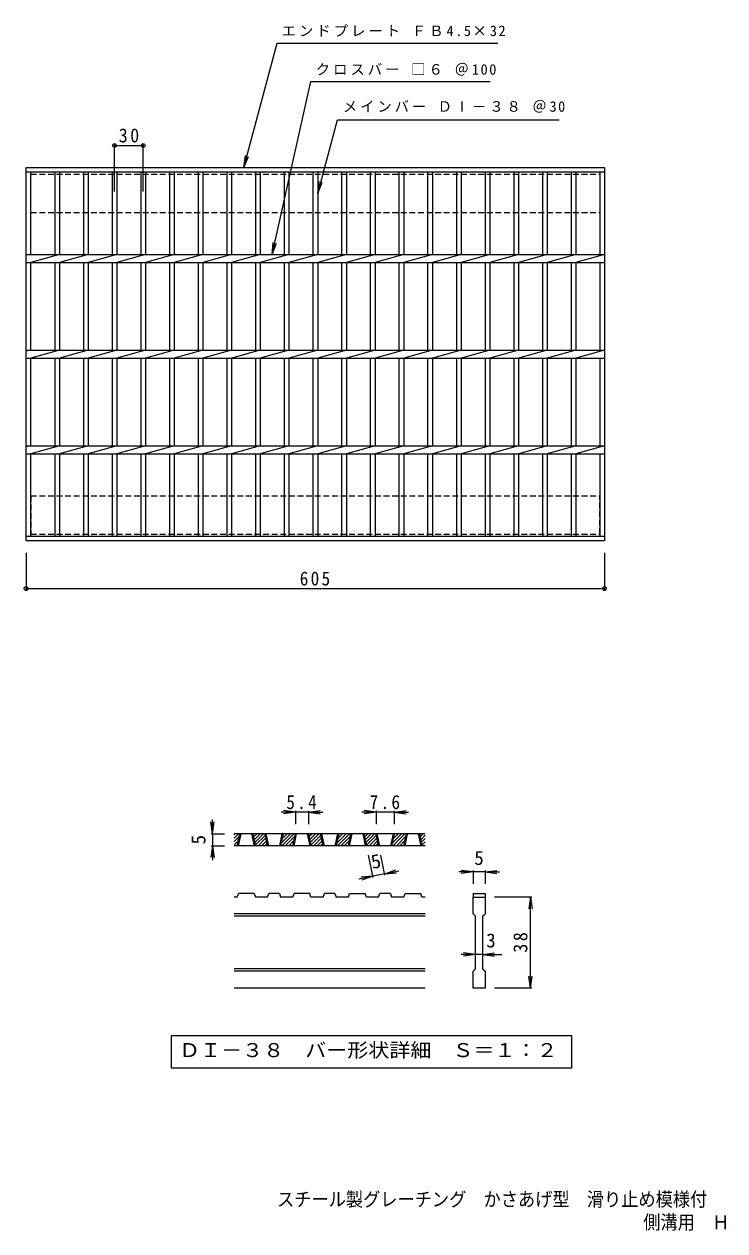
# Model space of a CAD drawing. Units: millimetres, scale not verified, with parts at other scales. Extents: x -684 to 782, y -687 to 574.
# Drawn here: x -684 to 49, y -687 to 574 of the extents above; entities that cross this region are included whole.
import ezdxf
from ezdxf.enums import TextEntityAlignment as Align

# ---------------------------------------------------------------- set-up
doc = ezdxf.new("R2010")
doc.units = ezdxf.units.MM
doc.header["$LTSCALE"] = 5
doc.header["$PDMODE"] = 32
doc.header["$PDSIZE"] = 4
doc.linetypes.add('DASHED1', pattern=[1.8, 1.2, -0.6])
for name, color, linetype, lineweight in [('1-1_1-1ﾚｲﾔ', 2, 'Continuous', 9), ('1-2_1-2ﾚｲﾔ', 3, 'Continuous', 9), ('1-4_1-4ﾚｲﾔ', 7, 'Continuous', 9), ('D-0', 3, 'Continuous', 9), ('D-4', 7, 'Continuous', 9)]:
    doc.layers.add(name, color=color, linetype=linetype, lineweight=lineweight)
doc.layers.add('F-5_F-5ﾚｲﾔ', color=2, linetype='Continuous')
doc.styles.add('ＭＳ ゴシック', font='')
doc.styles.get('ＭＳ ゴシック').set_extended_font_data('MS Gothic')

msp = doc.modelspace()

# ---------------------------------------------------------------- linework, layer by layer
at = {"layer": '1-1_1-1ﾚｲﾔ', "linetype": 'DASHED1'}
for p, q in [((-677.027, 417.645), (-82.027, 417.645)), ((-677.027, 377.645), (-677.027, 417.645)), ((-82.027, 417.645), (-82.027, 377.645)), ((-677.027, 377.645), (-82.027, 377.645)), ((-677.027, 81.645), (-677.027, 41.645)), ((-677.027, 81.645), (-82.027, 81.645)), ((-82.027, 41.645), (-82.027, 81.645)), ((-677.027, 41.645), (-82.027, 41.645))]:
    msp.add_line(p, q, dxfattribs=at)
at = {"layer": '1-2_1-2ﾚｲﾔ'}
for p, q in [((-682.027, 424.645), (-77.027, 424.645)), ((-682.027, 34.645), (-682.027, 424.645)), ((-682.027, 420.145), (-77.027, 420.145)), ((-677.027, 333.885), (-677.027, 420.145)), ((-652.026, 420.145), (-652.026, 333.885)), ((-647.027, 420.145), (-647.027, 333.885)), ((-622.027, 420.145), (-622.027, 333.885)), ((-617.026, 420.145), (-617.026, 333.885)), ((-592.027, 420.145), (-592.027, 333.885)), ((-587.027, 420.145), (-587.027, 333.885)), ((-562.026, 420.145), (-562.026, 333.885)), ((-557.027, 420.145), (-557.027, 333.885)), ((-532.027, 420.145), (-532.027, 333.885)), ((-527.027, 420.145), (-527.027, 333.885)), ((-502.026, 420.145), (-502.026, 333.885)), ((-497.027, 420.145), (-497.027, 333.885)), ((-472.026, 420.145), (-472.026, 333.885)), ((-467.027, 420.145), (-467.027, 333.885)), ((-442.027, 420.145), (-442.027, 333.885)), ((-437.027, 420.145), (-437.027, 333.885)), ((-412.027, 420.145), (-412.027, 333.885)), ((-407.027, 420.145), (-407.027, 333.885)), ((-382.027, 420.145), (-382.027, 333.885)), ((-377.027, 420.145), (-377.027, 333.885)), ((-352.027, 420.145), (-352.027, 333.885)), ((-347.027, 420.145), (-347.027, 333.885)), ((-322.027, 420.145), (-322.027, 333.885)), ((-317.027, 420.145), (-317.027, 333.885)), ((-292.027, 420.145), (-292.027, 333.885)), ((-287.027, 420.145), (-287.027, 333.885)), ((-262.026, 420.145), (-262.026, 333.885)), ((-257.027, 420.145), (-257.027, 333.885)), ((-232.026, 420.145), (-232.026, 333.885)), ((-227.027, 420.145), (-227.027, 333.885)), ((-202.027, 420.145), (-202.027, 333.885)), ((-197.027, 420.145), (-197.027, 333.885)), ((-172.027, 420.145), (-172.027, 333.885)), ((-167.027, 420.145), (-167.027, 333.885)), ((-142.026, 420.145), (-142.026, 333.885)), ((-137.027, 420.145), (-137.027, 333.885)), ((-112.027, 420.145), (-112.027, 333.885)), ((-107.027, 420.145), (-107.027, 333.885)), ((-82.027, 420.145), (-82.027, 333.885)), ((-77.027, 424.645), (-77.027, 34.645)), ((-682.027, 333.885), (-77.027, 333.885)), ((-677.027, 333.885), (-682.027, 332.885)), ((-647.027, 333.885), (-677.027, 325.405)), ((-617.026, 333.885), (-647.027, 325.405)), ((-587.027, 333.885), (-617.026, 325.405)), ((-557.027, 333.885), (-587.027, 325.405)), ((-527.027, 333.885), (-557.027, 325.405)), ((-497.027, 333.885), (-527.027, 325.405)), ((-467.027, 333.885), (-497.027, 325.405)), ((-437.027, 333.885), (-467.027, 325.405)), ((-407.027, 333.885), (-437.027, 325.405)), ((-377.027, 333.885), (-407.027, 325.405)), ((-347.027, 333.885), (-377.027, 325.405)), ((-317.027, 333.885), (-347.027, 325.405)), ((-287.027, 333.885), (-317.027, 325.405)), ((-257.027, 333.885), (-287.027, 325.405)), ((-227.027, 333.885), (-257.027, 325.405)), ((-197.026, 333.885), (-227.027, 325.405)), ((-167.027, 333.885), (-197.027, 325.405)), ((-137.027, 333.885), (-167.027, 325.405)), ((-107.027, 333.885), (-137.027, 325.405)), ((-77.027, 333.885), (-107.027, 325.405)), ((-682.027, 325.405), (-77.027, 325.405)), ((-677.027, 233.885), (-677.027, 325.405)), ((-652.026, 325.405), (-652.026, 233.885)), ((-647.027, 325.405), (-647.027, 233.885)), ((-622.027, 325.405), (-622.027, 233.885)), ((-617.026, 325.405), (-617.026, 233.885)), ((-592.027, 325.405), (-592.027, 233.885)), ((-587.027, 325.405), (-587.027, 233.885)), ((-562.026, 325.405), (-562.026, 233.885)), ((-557.027, 325.405), (-557.027, 233.885)), ((-532.027, 325.405), (-532.027, 233.885)), ((-527.027, 325.405), (-527.027, 233.885)), ((-502.026, 325.405), (-502.026, 233.885)), ((-497.027, 325.405), (-497.027, 233.885)), ((-472.026, 325.405), (-472.026, 233.885)), ((-467.027, 325.405), (-467.027, 233.885)), ((-442.027, 325.405), (-442.027, 233.885)), ((-437.027, 325.405), (-437.027, 233.885)), ((-412.027, 325.405), (-412.027, 233.885)), ((-407.027, 325.405), (-407.027, 233.885)), ((-382.027, 325.405), (-382.027, 233.885)), ((-377.027, 325.405), (-377.027, 233.885)), ((-352.027, 325.405), (-352.027, 233.885)), ((-347.027, 325.405), (-347.027, 233.885)), ((-322.027, 325.405), (-322.027, 233.885)), ((-317.027, 325.405), (-317.027, 233.885)), ((-292.027, 325.405), (-292.027, 233.885)), ((-287.027, 325.405), (-287.027, 233.885)), ((-262.026, 325.405), (-262.026, 233.885)), ((-257.027, 325.405), (-257.027, 233.885)), ((-232.026, 325.405), (-232.026, 233.885)), ((-227.027, 325.405), (-227.027, 233.885)), ((-202.027, 325.405), (-202.027, 233.885)), ((-197.027, 325.405), (-197.027, 233.885)), ((-172.027, 325.405), (-172.027, 233.885)), ((-167.027, 325.405), (-167.027, 233.885)), ((-142.026, 325.405), (-142.026, 233.885)), ((-137.027, 325.405), (-137.027, 233.885)), ((-112.027, 325.405), (-112.027, 233.885)), ((-107.027, 325.405), (-107.027, 233.885)), ((-82.027, 325.405), (-82.027, 233.885)), ((-682.027, 233.885), (-77.027, 233.885)), ((-677.027, 233.885), (-682.027, 232.885)), ((-647.027, 233.885), (-677.027, 225.405)), ((-617.026, 233.885), (-647.027, 225.405)), ((-587.027, 233.885), (-617.026, 225.405)), ((-557.027, 233.885), (-587.027, 225.405)), ((-527.027, 233.885), (-557.027, 225.405)), ((-497.027, 233.885), (-527.027, 225.405)), ((-467.027, 233.885), (-497.027, 225.405)), ((-437.027, 233.885), (-467.027, 225.405)), ((-407.027, 233.885), (-437.027, 225.405)), ((-377.027, 233.885), (-407.027, 225.405)), ((-347.027, 233.885), (-377.027, 225.405)), ((-317.027, 233.885), (-347.027, 225.405)), ((-287.027, 233.885), (-317.027, 225.405)), ((-257.027, 233.885), (-287.027, 225.405)), ((-227.027, 233.885), (-257.027, 225.405)), ((-197.026, 233.885), (-227.027, 225.405)), ((-167.027, 233.885), (-197.027, 225.405)), ((-137.027, 233.885), (-167.027, 225.405)), ((-107.027, 233.885), (-137.027, 225.405)), ((-77.027, 233.885), (-107.027, 225.405)), ((-682.027, 225.405), (-77.027, 225.405)), ((-677.027, 133.885), (-677.027, 225.405)), ((-652.026, 225.405), (-652.026, 133.885)), ((-647.027, 225.405), (-647.027, 133.885)), ((-622.027, 225.405), (-622.027, 133.885)), ((-617.026, 225.405), (-617.026, 133.885)), ((-592.027, 225.405), (-592.027, 133.885)), ((-587.027, 225.405), (-587.027, 133.885)), ((-562.026, 225.405), (-562.026, 133.885)), ((-557.027, 225.405), (-557.027, 133.885)), ((-532.027, 225.405), (-532.027, 133.885)), ((-527.027, 225.405), (-527.027, 133.885)), ((-502.026, 225.405), (-502.026, 133.885)), ((-497.027, 225.405), (-497.027, 133.885)), ((-472.026, 225.405), (-472.026, 133.885)), ((-467.027, 225.405), (-467.027, 133.885)), ((-442.027, 225.405), (-442.027, 133.885)), ((-437.027, 225.405), (-437.027, 133.885)), ((-412.027, 225.405), (-412.027, 133.885)), ((-407.027, 225.405), (-407.027, 133.885)), ((-382.027, 225.405), (-382.027, 133.885)), ((-377.027, 225.405), (-377.027, 133.885)), ((-352.027, 225.405), (-352.027, 133.885)), ((-347.027, 225.405), (-347.027, 133.885)), ((-322.027, 225.405), (-322.027, 133.885)), ((-317.027, 225.405), (-317.027, 133.885)), ((-292.027, 225.405), (-292.027, 133.885)), ((-287.027, 225.405), (-287.027, 133.885)), ((-262.026, 225.405), (-262.026, 133.885)), ((-257.027, 225.405), (-257.027, 133.885)), ((-232.026, 225.405), (-232.026, 133.885)), ((-227.027, 225.405), (-227.027, 133.885)), ((-202.027, 225.405), (-202.027, 133.885)), ((-197.027, 225.405), (-197.027, 133.885)), ((-172.027, 225.405), (-172.027, 133.885)), ((-167.027, 225.405), (-167.027, 133.885)), ((-142.026, 225.405), (-142.026, 133.885)), ((-137.027, 225.405), (-137.027, 133.885)), ((-112.027, 225.405), (-112.027, 133.885)), ((-107.027, 225.405), (-107.027, 133.885)), ((-82.027, 225.405), (-82.027, 133.885)), ((-682.027, 133.885), (-77.027, 133.885)), ((-677.027, 133.885), (-682.027, 132.884)), ((-647.027, 133.885), (-677.027, 125.404)), ((-617.026, 133.885), (-647.027, 125.404)), ((-587.027, 133.885), (-617.026, 125.404)), ((-557.027, 133.885), (-587.027, 125.404)), ((-527.027, 133.885), (-557.027, 125.404)), ((-497.027, 133.885), (-527.027, 125.404)), ((-467.027, 133.885), (-497.027, 125.404)), ((-437.027, 133.885), (-467.027, 125.404)), ((-407.027, 133.885), (-437.027, 125.404)), ((-377.027, 133.885), (-407.027, 125.404)), ((-347.027, 133.885), (-377.027, 125.404)), ((-317.027, 133.885), (-347.027, 125.404)), ((-287.027, 133.885), (-317.027, 125.404)), ((-257.027, 133.885), (-287.027, 125.404)), ((-227.027, 133.885), (-257.027, 125.404)), ((-197.026, 133.885), (-227.027, 125.404)), ((-167.027, 133.885), (-197.027, 125.404)), ((-137.027, 133.885), (-167.027, 125.404)), ((-107.027, 133.885), (-137.027, 125.404)), ((-77.027, 133.885), (-107.027, 125.404)), ((-682.027, 125.404), (-77.027, 125.404)), ((-677.027, 39.145), (-677.027, 125.404)), ((-652.026, 125.404), (-652.026, 39.145)), ((-647.027, 125.404), (-647.027, 39.145)), ((-622.027, 125.404), (-622.027, 39.145)), ((-617.026, 125.404), (-617.026, 39.145)), ((-592.027, 125.404), (-592.027, 39.145)), ((-587.027, 125.404), (-587.027, 39.145)), ((-562.026, 125.404), (-562.026, 39.145)), ((-557.027, 125.404), (-557.027, 39.145)), ((-532.027, 125.404), (-532.027, 39.145)), ((-527.027, 125.404), (-527.027, 39.145)), ((-502.026, 125.404), (-502.026, 39.145)), ((-497.027, 125.404), (-497.027, 39.145)), ((-472.026, 125.404), (-472.026, 39.145)), ((-467.027, 125.404), (-467.027, 39.145)), ((-442.027, 125.404), (-442.027, 39.145)), ((-437.027, 125.404), (-437.027, 39.145)), ((-412.027, 125.404), (-412.027, 39.145)), ((-407.027, 125.404), (-407.027, 39.145)), ((-382.027, 125.404), (-382.027, 39.145)), ((-377.027, 125.404), (-377.027, 39.145)), ((-352.027, 125.404), (-352.027, 39.145)), ((-347.027, 125.404), (-347.027, 39.145)), ((-322.027, 125.404), (-322.027, 39.145)), ((-317.027, 125.404), (-317.027, 39.145)), ((-292.027, 125.404), (-292.027, 39.145)), ((-287.027, 125.404), (-287.027, 39.145)), ((-262.026, 125.404), (-262.026, 39.145)), ((-257.027, 125.404), (-257.027, 39.145)), ((-232.026, 125.404), (-232.026, 39.145)), ((-227.027, 125.404), (-227.027, 39.145)), ((-202.027, 125.404), (-202.027, 39.145)), ((-197.027, 125.404), (-197.027, 39.145)), ((-172.027, 125.404), (-172.027, 39.145)), ((-167.027, 125.404), (-167.027, 39.145)), ((-142.026, 125.404), (-142.026, 39.145)), ((-137.027, 125.404), (-137.027, 39.145)), ((-112.027, 125.404), (-112.027, 39.145)), ((-107.027, 125.404), (-107.027, 39.145)), ((-82.027, 125.404), (-82.027, 39.145)), ((-77.027, 39.145), (-682.027, 39.145)), ((-77.027, 34.645), (-682.027, 34.645))]:
    msp.add_line(p, q, dxfattribs=at)
at = {"layer": '1-4_1-4ﾚｲﾔ'}
for p, q in [((-424.527, 333.885), (-384.131, 514.645)), ((-384.131, 514.645), (-196.593, 514.645)), ((-377.027, 397.645), (-356.395, 474.645)), ((-356.395, 474.645), (-124.339, 474.645)), ((-589.527, 399.592), (-589.527, 449.174)), ((-589.527, 447.674), (-559.527, 447.674)), ((-559.527, 399.592), (-559.527, 449.174)), ((-454.276, 424.645), (-452.644, 437.038)), ((-454.276, 424.645), (-449.492, 436.193)), ((-377.027, 397.645), (-375.395, 410.038)), ((-377.027, 397.645), (-372.243, 409.193)), ((-424.527, 333.885), (-423.416, 346.335)), ((-424.527, 333.885), (-420.232, 345.623)), ((-682.027, 22.145), (-682.027, -16.855)), ((-77.027, 22.145), (-77.027, -16.855)), ((-682.027, -15.355), (-77.027, -15.355))]:
    msp.add_line(p, q, dxfattribs=at)
msp.add_lwpolyline([(-454.276, 424.645), (-419.443, 554.645), (-188.473, 554.645)], dxfattribs=at)
for p in [(-589.527, 447.674), (-559.527, 447.674), (-682.027, -15.355), (-77.027, -15.355)]:
    msp.add_point(p, dxfattribs=at)
at = {"layer": 'D-0'}
for p, q in [((-464.53, -276.032), (-459.997, -271.499)), ((-464.53, -272.497), (-463.532, -271.499)), ((-264.53, -271.499), (-464.53, -271.499)), ((-464.53, -279.568), (-458.949, -273.987)), ((-461.092, -283.999), (-458.417, -271.499)), ((-459.842, -283.999), (-457.167, -271.499)), ((-446.092, -271.499), (-443.417, -283.999)), ((-444.842, -271.499), (-442.167, -283.999)), ((-444.756, -271.898), (-444.357, -271.499)), ((-444.133, -274.81), (-440.822, -271.499)), ((-443.51, -277.723), (-437.286, -271.499)), ((-442.887, -280.635), (-433.751, -271.499)), ((-442.263, -283.547), (-431.734, -273.018)), ((-439.18, -283.999), (-431.11, -275.93)), ((-429.384, -283.999), (-432.059, -271.499)), ((-428.134, -283.999), (-430.809, -271.499)), ((-414.384, -271.499), (-417.059, -283.999)), ((-413.134, -271.499), (-415.809, -283.999)), ((-415.221, -281.254), (-405.466, -271.499)), ((-414.431, -283.999), (-401.931, -271.499)), ((-414.259, -276.756), (-409.002, -271.499)), ((-413.296, -272.258), (-412.537, -271.499)), ((-410.895, -283.999), (-400.883, -273.987)), ((-403.026, -283.999), (-400.351, -271.499)), ((-401.776, -283.999), (-399.101, -271.499)), ((-388.026, -271.499), (-385.351, -283.999)), ((-386.776, -271.499), (-384.101, -283.999)), ((-386.69, -271.898), (-386.291, -271.499)), ((-386.067, -274.81), (-382.756, -271.499)), ((-385.444, -277.723), (-379.22, -271.499)), ((-384.821, -280.635), (-375.685, -271.499)), ((-384.197, -283.547), (-373.668, -273.018)), ((-381.114, -283.999), (-373.044, -275.93)), ((-371.318, -283.999), (-373.993, -271.499)), ((-370.068, -283.999), (-372.743, -271.499)), ((-356.318, -271.499), (-358.993, -283.999)), ((-355.068, -271.499), (-357.743, -283.999)), ((-357.155, -281.254), (-347.4, -271.499)), ((-356.365, -283.999), (-343.865, -271.499)), ((-356.193, -276.756), (-350.936, -271.499)), ((-355.23, -272.258), (-354.471, -271.499)), ((-352.829, -283.999), (-342.817, -273.987)), ((-344.96, -283.999), (-342.285, -271.499)), ((-343.71, -283.999), (-341.035, -271.499)), ((-329.96, -271.499), (-327.285, -283.999)), ((-328.71, -271.499), (-326.035, -283.999)), ((-328.624, -271.898), (-328.225, -271.499)), ((-328.001, -274.81), (-324.69, -271.499)), ((-327.378, -277.723), (-321.154, -271.499)), ((-326.755, -280.635), (-317.619, -271.499)), ((-326.131, -283.547), (-315.602, -273.018)), ((-323.048, -283.999), (-314.978, -275.93)), ((-313.252, -283.999), (-315.927, -271.499)), ((-312.002, -283.999), (-314.677, -271.499)), ((-298.252, -271.499), (-300.927, -283.999)), ((-297.002, -271.499), (-299.677, -283.999)), ((-299.089, -281.254), (-289.334, -271.499)), ((-298.299, -283.999), (-285.799, -271.499)), ((-298.127, -276.756), (-292.87, -271.499)), ((-297.164, -272.258), (-296.405, -271.499)), ((-294.763, -283.999), (-284.751, -273.987)), ((-286.894, -283.999), (-284.219, -271.499)), ((-285.644, -283.999), (-282.969, -271.499)), ((-271.894, -271.499), (-269.219, -283.999)), ((-270.644, -271.499), (-267.969, -283.999)), ((-270.558, -271.898), (-270.159, -271.499)), ((-269.935, -274.81), (-266.624, -271.499)), ((-269.312, -277.723), (-264.53, -272.941)), ((-268.689, -280.635), (-264.53, -276.477)), ((-464.53, -283.103), (-459.912, -278.485)), ((-264.53, -283.999), (-464.53, -283.999)), ((-461.89, -283.999), (-460.874, -282.983)), ((-435.644, -283.999), (-430.487, -278.842)), ((-432.109, -283.999), (-429.864, -281.754)), ((-407.36, -283.999), (-401.846, -278.485)), ((-403.824, -283.999), (-402.808, -282.983)), ((-377.578, -283.999), (-372.421, -278.842)), ((-374.043, -283.999), (-371.798, -281.754)), ((-349.294, -283.999), (-343.78, -278.485)), ((-345.758, -283.999), (-344.742, -282.983)), ((-319.512, -283.999), (-314.355, -278.842)), ((-315.977, -283.999), (-313.732, -281.754)), ((-291.228, -283.999), (-285.714, -278.485)), ((-287.692, -283.999), (-286.676, -282.983)), ((-268.065, -283.547), (-264.53, -280.012)), ((-264.982, -283.999), (-264.53, -283.548)), ((-461.092, -337.749), (-464.53, -337.749)), ((-461.092, -337.749), (-459.842, -333.999)), ((-443.417, -333.999), (-459.842, -333.999)), ((-443.417, -333.999), (-442.167, -337.749)), ((-429.384, -337.749), (-442.167, -337.749)), ((-429.384, -337.749), (-428.134, -333.999)), ((-417.059, -333.999), (-428.134, -333.999)), ((-417.059, -333.999), (-415.809, -337.749)), ((-403.026, -337.749), (-415.809, -337.749)), ((-403.026, -337.749), (-401.776, -333.999)), ((-385.351, -333.999), (-401.776, -333.999)), ((-384.101, -337.749), (-385.351, -333.999)), ((-371.318, -337.749), (-384.101, -337.749)), ((-371.318, -337.749), (-370.068, -333.999)), ((-358.993, -333.999), (-370.068, -333.999)), ((-358.993, -333.999), (-357.743, -337.749)), ((-344.96, -337.749), (-357.743, -337.749)), ((-344.96, -337.749), (-343.71, -333.999)), ((-343.71, -333.999), (-327.285, -333.999)), ((-326.035, -337.749), (-327.285, -333.999)), ((-313.252, -337.749), (-326.035, -337.749)), ((-313.252, -337.749), (-312.002, -333.999)), ((-300.927, -333.999), (-312.002, -333.999)), ((-300.927, -333.999), (-299.677, -337.749)), ((-286.894, -337.749), (-299.677, -337.749)), ((-286.894, -337.749), (-285.644, -333.999)), ((-285.644, -333.999), (-269.219, -333.999)), ((-267.969, -337.749), (-269.219, -333.999)), ((-264.53, -337.749), (-267.969, -337.749)), ((-214.53, -333.999), (-202.03, -333.999)), ((-214.53, -333.999), (-214.53, -337.749)), ((-214.53, -337.749), (-202.03, -337.749)), ((-214.53, -355.249), (-214.53, -337.749)), ((-202.03, -333.999), (-202.03, -337.749)), ((-202.03, -337.749), (-202.03, -355.249)), ((-264.53, -355.249), (-464.53, -355.249)), ((-264.53, -357.749), (-464.53, -357.749)), ((-214.53, -355.249), (-212.03, -357.749)), ((-212.03, -412.749), (-212.03, -357.749)), ((-204.53, -357.749), (-202.03, -355.249)), ((-204.53, -357.749), (-204.53, -412.749)), ((-264.53, -412.749), (-464.53, -412.749)), ((-264.53, -415.249), (-464.53, -415.249)), ((-204.53, -412.749), (-202.03, -415.249)), ((-202.03, -415.249), (-202.03, -432.749)), ((-264.53, -432.749), (-464.53, -432.749)), ((-202.03, -432.749), (-214.53, -432.749))]:
    msp.add_line(p, q, dxfattribs=at)
msp.add_lwpolyline([(-214.53, -432.749), (-214.53, -415.249), (-212.03, -412.749)], dxfattribs=at)
at = {"layer": 'D-0', "color": 7}
msp.add_lwpolyline([(-530.357, -482.749), (-530.357, -515.975), (-111.203, -515.975), (-111.203, -482.749)], close=True, dxfattribs=at)
at = {"layer": 'D-4'}
for p, q in [((-400.351, -248.999), (-415.351, -248.999)), ((-400.351, -248.999), (-412.744, -247.367)), ((-400.351, -248.999), (-412.744, -250.63)), ((-400.351, -247.499), (-400.351, -261.499)), ((-386.776, -248.999), (-400.351, -248.999)), ((-386.776, -248.999), (-374.383, -247.367)), ((-386.776, -247.499), (-386.776, -261.499)), ((-386.776, -248.999), (-374.383, -250.63)), ((-386.776, -248.999), (-371.776, -248.999)), ((-315.927, -248.999), (-330.927, -248.999)), ((-315.927, -248.999), (-328.32, -247.367)), ((-315.927, -248.999), (-328.32, -250.63)), ((-315.927, -247.499), (-315.927, -261.499)), ((-297.002, -248.999), (-315.927, -248.999)), ((-297.002, -248.999), (-284.609, -247.367)), ((-297.002, -247.499), (-297.002, -261.499)), ((-297.002, -248.999), (-284.609, -250.63)), ((-297.002, -248.999), (-282.002, -248.999)), ((-487.03, -271.499), (-488.662, -259.106)), ((-487.03, -271.499), (-487.03, -256.499)), ((-487.03, -271.499), (-485.399, -259.106)), ((-488.53, -271.499), (-474.53, -271.499)), ((-487.03, -271.499), (-487.03, -283.999)), ((-487.03, -283.999), (-488.662, -296.392)), ((-488.53, -283.999), (-474.53, -283.999)), ((-487.03, -283.999), (-485.399, -296.392)), ((-487.03, -283.999), (-487.03, -298.999)), ((-318.883, -317.417), (-323.942, -293.778)), ((-306.66, -314.802), (-311.159, -293.778)), ((-306.974, -313.335), (-319.197, -315.951)), ((-306.974, -313.335), (-295.197, -309.146)), ((-306.974, -313.335), (-292.306, -310.196)), ((-306.974, -313.335), (-294.514, -312.337)), ((-214.53, -311.499), (-229.53, -311.499)), ((-214.53, -311.499), (-226.923, -309.867)), ((-214.53, -311.499), (-226.923, -313.131)), ((-214.53, -309.999), (-214.53, -323.999)), ((-202.03, -311.499), (-214.53, -311.499)), ((-202.03, -311.499), (-189.637, -309.867)), ((-202.03, -309.999), (-202.03, -323.999)), ((-202.03, -311.499), (-189.637, -313.131)), ((-202.03, -311.499), (-187.03, -311.499)), ((-319.197, -315.951), (-333.865, -319.09)), ((-319.197, -315.951), (-331.657, -316.949)), ((-319.197, -315.951), (-330.974, -320.139)), ((-153.03, -337.749), (-192.03, -337.749)), ((-154.53, -337.749), (-156.162, -350.142)), ((-154.53, -337.749), (-152.899, -350.142)), ((-154.53, -432.749), (-154.53, -337.749)), ((-212.03, -397.749), (-227.03, -397.749)), ((-212.03, -397.749), (-224.423, -396.117)), ((-212.03, -397.749), (-224.423, -399.38)), ((-204.53, -397.749), (-212.03, -397.749)), ((-204.53, -397.749), (-192.137, -396.117)), ((-204.53, -397.749), (-192.137, -399.38)), ((-204.53, -397.749), (-184.53, -397.749)), ((-154.53, -432.749), (-156.162, -420.356)), ((-154.53, -432.749), (-152.899, -420.356)), ((-153.03, -432.749), (-192.03, -432.749))]:
    msp.add_line(p, q, dxfattribs=at)

# ---------------------------------------------------------------- texts
at = {"layer": '1-4_1-4ﾚｲﾔ', "char_height": 11, "attachment_point": 7, "style": 'ＭＳ ゴシック'}
for s, insert in [('\\T1.21;エンドプレート\\~ＦＢ4.5×32', (-414.724, 561.358)), ('\\T1.21;クロスバー\\~□６\\~＠100', (-379.093, 520.634)), ('\\T1.2;メインバー\\~ＤⅠ－３８\\~＠30', (-350.589, 481.88))]:
    msp.add_mtext(s, dxfattribs=dict(at, insert=insert))
at = {"layer": '1-4_1-4ﾚｲﾔ', "color": 2, "char_height": 14.66, "attachment_point": 7, "style": 'ＭＳ ゴシック'}
for s, insert in [('\\T1.27;\\W0.95;30', (-585.152, 450.674)), ('\\T1.27;\\W0.9;605', (-395.777, -12.355))]:
    msp.add_mtext(s, dxfattribs=dict(at, insert=insert))
at = {"layer": 'D-0', "color": 2, "style": 'ＭＳ ゴシック', "width": 1.1}
msp.add_text('ＤＩ－３８\u3000バー形状詳細\u3000Ｓ＝１：２', height=14.66, dxfattribs=at).set_placement((-522.03, -509.362), align=Align.BOTTOM_LEFT)
at = {"layer": 'D-4', "color": 2, "style": 'ＭＳ ゴシック'}
for rotation, p in [(90, (-490.03, -282.749)), (12.079, (-318.603, -312.755))]:
    msp.add_text('5', height=14.66, rotation=rotation, dxfattribs=at).set_placement(p, align=Align.BOTTOM_LEFT)
for s, p in [('5', (-213.28, -308.499)), ('3', (-200.78, -394.749))]:
    msp.add_text(s, height=14.66, dxfattribs=at).set_placement(p, align=Align.BOTTOM_LEFT)
at = {"layer": 'D-4', "color": 2, "char_height": 14.66, "attachment_point": 7, "style": 'ＭＳ ゴシック'}
for s, insert in [('\\T1.27;\\W0.9;5.4', (-409.813, -245.999)), ('\\T1.27;\\W0.9;7.6', (-322.714, -245.999))]:
    msp.add_mtext(s, dxfattribs=dict(at, insert=insert))
at = {"layer": 'D-4', "color": 2, "insert": (-157.53, -395.874), "char_height": 14.66, "attachment_point": 7, "rotation": 90, "style": 'ＭＳ ゴシック'}
msp.add_mtext('\\T1.27;\\W0.95;38', dxfattribs=at)
at = {"layer": 'F-5_F-5ﾚｲﾔ', "style": 'ＭＳ ゴシック', "width": 0.9}
for s, p in [('スチール製グレーチング\u3000かさあげ型\u3000滑り止め模様付\u3000', (-419.528, -665.234)), ('側溝用\u3000ＨＸＹ\u3000３９３８Ａ', (-36.545, -689.202))]:
    msp.add_text(s, height=14.66, dxfattribs=at).set_placement(p, align=Align.BOTTOM_LEFT)

doc.saveas('drawing.dxf')
